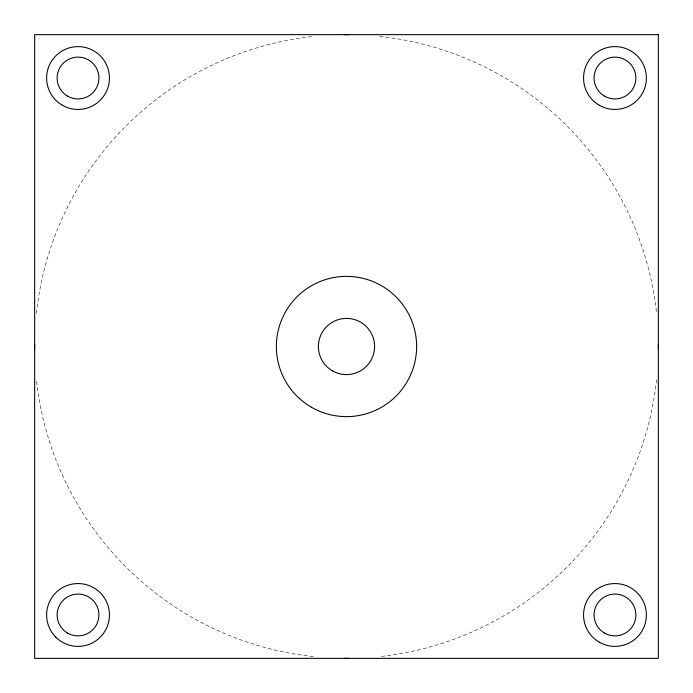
<?xml version="1.0" encoding="UTF-8"?>
<svg xmlns="http://www.w3.org/2000/svg" width="693" height="693" viewBox="0 0 693 693"><rect width="100%" height="100%" fill="white"/><g stroke="black" fill="none" stroke-linecap="round" stroke-linejoin="round"><path stroke-width="0.52" stroke-dasharray="3.46 2.6" d="M656.574 379.695A311.85 311.85 0 0 1 379.695 656.574M313.305 656.574A311.85 311.85 0 0 1 36.426 379.695M36.426 313.305A311.85 311.85 0 0 1 313.305 36.426M379.695 36.426A311.85 311.85 0 0 1 656.574 313.305"/><path stroke-width="1.04" d="M658.341 344.378A311.85 311.85 0 0 1 658.341 348.622M348.622 658.341A311.85 311.85 0 0 1 344.378 658.341M34.659 348.622A311.85 311.85 0 0 1 34.659 344.378M344.378 34.659A311.85 311.85 0 0 1 348.622 34.659M658.35 34.65L34.65 34.65L34.65 658.35L658.35 658.35L658.35 34.65M62.327 105.232A31.41 31.41 0 0 0 109.442 78.032A31.41 31.41 0 0 0 62.327 50.823A31.41 31.41 0 0 0 62.327 105.232M55.821 637.179A31.41 31.41 0 0 0 108.368 623.102A31.41 31.41 0 0 0 69.898 584.632A31.41 31.41 0 0 0 55.821 637.179M67.576 96.128A20.903 20.903 0 0 0 98.934 78.032A20.903 20.903 0 0 0 67.576 59.927A20.903 20.903 0 0 0 67.576 96.128M604.521 96.128A20.903 20.903 0 0 0 635.871 78.032A20.903 20.903 0 0 0 604.521 59.927A20.903 20.903 0 0 0 604.521 96.128M332.449 370.833A28.092 28.092 0 0 0 374.592 346.5A28.092 28.092 0 0 0 332.449 322.167A28.092 28.092 0 0 0 332.449 370.833M311.434 407.233A70.123 70.123 0 0 0 416.623 346.5A70.123 70.123 0 0 0 311.434 285.767A70.123 70.123 0 0 0 311.434 407.233M599.263 105.232A31.41 31.41 0 0 0 646.378 78.032A31.41 31.41 0 0 0 599.263 50.823A31.41 31.41 0 0 0 599.263 105.232M599.263 642.177A31.41 31.41 0 0 0 646.378 614.968A31.41 31.41 0 0 0 599.263 587.768A31.41 31.41 0 0 0 599.263 642.177M67.576 633.073A20.903 20.903 0 0 0 98.934 614.968A20.903 20.903 0 0 0 67.576 596.872A20.903 20.903 0 0 0 67.576 633.073M604.521 633.073A20.903 20.903 0 0 0 635.871 614.968A20.903 20.903 0 0 0 604.521 596.872A20.903 20.903 0 0 0 604.521 633.073"/></g></svg>
